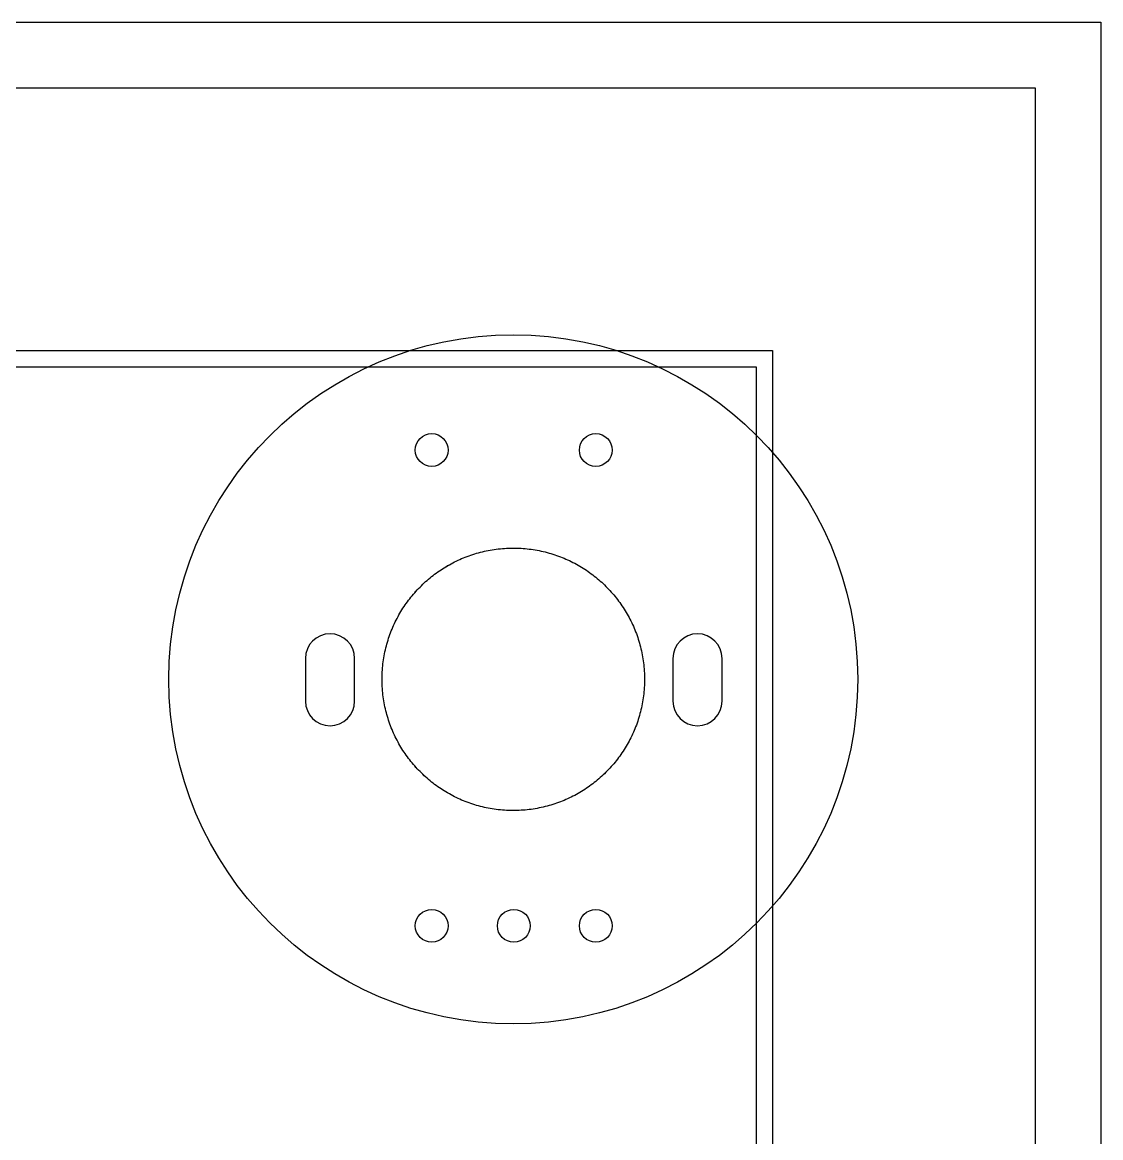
# Model space of a CAD drawing. Extents: x 9 to 205, y 12 to 128.
# Drawn here: x 172.51 to 205.38, y 94.34 to 128.34 of the extents above; entities that cross this region are included whole.
import ezdxf

# ---------------------------------------------------------------- set-up
doc = ezdxf.new("R2010")
doc.units = 0
doc.header["$MEASUREMENT"] = 0
doc.layers.get('0').update_dxf_attribs({"linetype": 'CONTINUOUS'})
doc.layers.add('TOP', color=7, linetype='CONTINUOUS')

msp = doc.modelspace()

# ---------------------------------------------------------------- linework, layer by layer
at = {"color": 0}
for p, q in [((18.664, 128.338), (205.381, 128.338)), ((205.381, 128.338), (205.381, 12.089)), ((18.664, 126.338), (203.381, 126.338)), ((203.381, 126.338), (203.381, 14.089)), ((18.664, 118.338), (195.381, 118.338)), ((195.381, 118.338), (195.381, 17.326)), ((18.664, 117.838), (194.881, 117.838)), ((194.881, 117.838), (194.881, 17.826))]:
    msp.add_line(p, q, dxfattribs=at)
at = {"linetype": 'Continuous'}
for points in [[(182.638, 108.951, 1), (181.138, 108.951), (181.138, 107.651, 1), (182.638, 107.651)], [(193.838, 108.951, 1), (192.338, 108.951), (192.338, 107.651, 1), (193.838, 107.651)]]:
    msp.add_lwpolyline(points, format="xyb", close=True, dxfattribs=at)
msp.add_circle((187.475, 108.314), 10.5)
for centre in [(184.988, 115.301), (189.988, 115.301), (184.988, 100.801), (187.488, 100.801), (189.988, 100.801)]:
    msp.add_circle(centre, 0.5, dxfattribs=at)
at = {"layer": 'TOP', "color": 7}
for points in [[(191.475, 108.314, 0), (191.474, 108.25, 0), (191.473, 108.186, 0), (191.47, 108.123, 0), (191.467, 108.06, 0), (191.462, 107.997, 0), (191.457, 107.935, 0), (191.451, 107.873, 0), (191.443, 107.811, 0), (191.435, 107.749, 0), (191.426, 107.688, 0), (191.416, 107.627, 0), (191.405, 107.566, 0), (191.393, 107.506, 0), (191.38, 107.446, 0), (191.366, 107.386, 0), (191.352, 107.326, 0), (191.336, 107.267, 0), (191.32, 107.209, 0), (191.303, 107.15, 0), (191.285, 107.093, 0), (191.266, 107.035, 0), (191.246, 106.978, 0), (191.226, 106.921, 0), (191.204, 106.865, 0), (191.182, 106.809, 0), (191.159, 106.753, 0), (191.135, 106.698, 0), (191.11, 106.643, 0), (191.085, 106.589, 0), (191.059, 106.535, 0), (191.032, 106.482, 0), (191.004, 106.429, 0), (190.975, 106.377, 0), (190.946, 106.325, 0), (190.916, 106.273, 0), (190.885, 106.222, 0), (190.854, 106.172, 0), (190.821, 106.122, 0), (190.788, 106.073, 0), (190.755, 106.024, 0), (190.72, 105.975, 0), (190.685, 105.927, 0), (190.649, 105.88, 0), (190.613, 105.833, 0), (190.576, 105.787, 0), (190.538, 105.742, 0), (190.5, 105.696, 0), (190.461, 105.652, 0), (190.421, 105.608, 0), (190.38, 105.565, 0), (190.339, 105.522, 0), (190.298, 105.48, 0), (190.256, 105.439, 0), (190.213, 105.398, 0), (190.169, 105.357, 0), (190.125, 105.318, 0), (190.081, 105.279, 0), (190.035, 105.241, 0), (189.99, 105.203, 0), (189.943, 105.166, 0), (189.896, 105.13, 0), (189.849, 105.094, 0), (189.801, 105.059, 0), (189.752, 105.025, 0), (189.703, 104.992, 0), (189.654, 104.959, 0), (189.604, 104.927, 0), (189.553, 104.895, 0), (189.502, 104.865, 0), (189.451, 104.835, 0), (189.398, 104.806, 0), (189.346, 104.777, 0), (189.293, 104.75, 0), (189.24, 104.723, 0), (189.186, 104.697, 0), (189.131, 104.672, 0), (189.076, 104.647, 0), (189.021, 104.624, 0), (188.966, 104.601, 0), (188.91, 104.579, 0), (188.853, 104.558, 0), (188.796, 104.537, 0), (188.739, 104.518, 0), (188.681, 104.499, 0), (188.623, 104.481, 0), (188.565, 104.464, 0), (188.506, 104.448, 0), (188.447, 104.433, 0), (188.388, 104.418, 0), (188.328, 104.405, 0), (188.268, 104.392, 0), (188.207, 104.381, 0), (188.146, 104.37, 0), (188.085, 104.36, 0), (188.024, 104.351, 0), (187.962, 104.343, 0), (187.9, 104.336, 0), (187.838, 104.33, 0), (187.775, 104.325, 0), (187.712, 104.321, 0), (187.649, 104.317, 0), (187.586, 104.315, 0), (187.522, 104.314, 0), (187.459, 104.314, 0), (187.395, 104.314, 0), (187.332, 104.316, 0), (187.268, 104.319, 0), (187.205, 104.323, 0), (187.143, 104.327, 0), (187.08, 104.333, 0), (187.018, 104.339, 0), (186.956, 104.347, 0), (186.895, 104.355, 0), (186.833, 104.365, 0), (186.773, 104.375, 0), (186.712, 104.386, 0), (186.652, 104.398, 0), (186.592, 104.411, 0), (186.532, 104.425, 0), (186.473, 104.44, 0), (186.414, 104.456, 0), (186.355, 104.472, 0), (186.297, 104.49, 0), (186.239, 104.508, 0), (186.182, 104.527, 0), (186.125, 104.547, 0), (186.068, 104.568, 0), (186.012, 104.59, 0), (185.956, 104.612, 0), (185.9, 104.635, 0), (185.845, 104.659, 0), (185.791, 104.684, 0), (185.737, 104.71, 0), (185.683, 104.736, 0), (185.63, 104.764, 0), (185.577, 104.792, 0), (185.525, 104.82, 0), (185.473, 104.85, 0), (185.422, 104.88, 0), (185.371, 104.911, 0), (185.32, 104.943, 0), (185.271, 104.975, 0), (185.221, 105.008, 0), (185.173, 105.042, 0), (185.124, 105.077, 0), (185.077, 105.112, 0), (185.029, 105.148, 0), (184.983, 105.184, 0), (184.937, 105.222, 0), (184.891, 105.26, 0), (184.846, 105.298, 0), (184.802, 105.338, 0), (184.758, 105.378, 0), (184.715, 105.418, 0), (184.673, 105.459, 0), (184.631, 105.501, 0), (184.589, 105.543, 0), (184.549, 105.586, 0), (184.508, 105.63, 0), (184.469, 105.674, 0), (184.43, 105.719, 0), (184.392, 105.764, 0), (184.355, 105.81, 0), (184.318, 105.857, 0), (184.282, 105.904, 0), (184.246, 105.951, 0), (184.212, 105.999, 0), (184.178, 106.048, 0), (184.144, 106.097, 0), (184.112, 106.147, 0), (184.08, 106.197, 0), (184.049, 106.248, 0), (184.018, 106.299, 0), (183.989, 106.351, 0), (183.96, 106.403, 0), (183.931, 106.456, 0), (183.904, 106.509, 0), (183.877, 106.562, 0), (183.852, 106.616, 0), (183.827, 106.671, 0), (183.802, 106.726, 0), (183.779, 106.781, 0), (183.756, 106.837, 0), (183.734, 106.893, 0), (183.713, 106.949, 0), (183.693, 107.006, 0), (183.674, 107.064, 0), (183.655, 107.121, 0), (183.638, 107.18, 0), (183.621, 107.238, 0), (183.605, 107.297, 0), (183.59, 107.356, 0), (183.576, 107.416, 0), (183.563, 107.476, 0), (183.55, 107.536, 0), (183.539, 107.596, 0), (183.528, 107.657, 0), (183.519, 107.718, 0), (183.51, 107.78, 0), (183.502, 107.842, 0), (183.495, 107.904, 0), (183.49, 107.966, 0), (183.485, 108.029, 0), (183.481, 108.092, 0), (183.478, 108.155, 0), (183.476, 108.218, 0), (183.475, 108.282, 0), (183.475, 108.346, 0), (183.476, 108.409, 0), (183.478, 108.473, 0), (183.481, 108.536, 0), (183.485, 108.599, 0), (183.49, 108.661, 0), (183.495, 108.724, 0), (183.502, 108.786, 0), (183.51, 108.847, 0), (183.519, 108.909, 0), (183.528, 108.97, 0), (183.539, 109.031, 0), (183.55, 109.092, 0), (183.563, 109.152, 0), (183.576, 109.212, 0), (183.59, 109.271, 0), (183.605, 109.33, 0), (183.621, 109.389, 0), (183.638, 109.448, 0), (183.655, 109.506, 0), (183.674, 109.564, 0), (183.693, 109.621, 0), (183.713, 109.678, 0), (183.734, 109.734, 0), (183.756, 109.791, 0), (183.779, 109.846, 0), (183.802, 109.902, 0), (183.827, 109.957, 0), (183.852, 110.011, 0), (183.877, 110.065, 0), (183.904, 110.119, 0), (183.931, 110.172, 0), (183.96, 110.224, 0), (183.989, 110.277, 0), (184.018, 110.328, 0), (184.049, 110.379, 0), (184.08, 110.43, 0), (184.112, 110.48, 0), (184.144, 110.53, 0), (184.178, 110.579, 0), (184.212, 110.628, 0), (184.246, 110.676, 0), (184.282, 110.724, 0), (184.318, 110.771, 0), (184.355, 110.817, 0), (184.392, 110.863, 0), (184.43, 110.908, 0), (184.469, 110.953, 0), (184.508, 110.997, 0), (184.549, 111.041, 0), (184.589, 111.084, 0), (184.631, 111.126, 0), (184.673, 111.168, 0), (184.715, 111.209, 0), (184.758, 111.25, 0), (184.802, 111.29, 0), (184.846, 111.329, 0), (184.891, 111.368, 0), (184.937, 111.406, 0), (184.983, 111.443, 0), (185.029, 111.479, 0), (185.077, 111.515, 0), (185.124, 111.551, 0), (185.173, 111.585, 0), (185.221, 111.619, 0), (185.271, 111.652, 0), (185.32, 111.685, 0), (185.371, 111.716, 0), (185.422, 111.747, 0), (185.473, 111.778, 0), (185.525, 111.807, 0), (185.577, 111.836, 0), (185.63, 111.864, 0), (185.683, 111.891, 0), (185.737, 111.917, 0), (185.791, 111.943, 0), (185.845, 111.968, 0), (185.9, 111.992, 0), (185.956, 112.015, 0), (186.012, 112.038, 0), (186.068, 112.059, 0), (186.125, 112.08, 0), (186.182, 112.1, 0), (186.239, 112.119, 0), (186.297, 112.137, 0), (186.355, 112.155, 0), (186.414, 112.171, 0), (186.473, 112.187, 0), (186.532, 112.202, 0), (186.592, 112.216, 0), (186.652, 112.229, 0), (186.712, 112.241, 0), (186.773, 112.252, 0), (186.833, 112.263, 0), (186.895, 112.272, 0), (186.956, 112.28, 0), (187.018, 112.288, 0), (187.08, 112.294, 0), (187.143, 112.3, 0), (187.205, 112.305, 0), (187.268, 112.308, 0), (187.332, 112.311, 0), (187.395, 112.313, 0), (187.459, 112.314, 0), (187.522, 112.313, 0), (187.586, 112.312, 0), (187.649, 112.31, 0), (187.712, 112.307, 0), (187.775, 112.303, 0), (187.838, 112.297, 0), (187.9, 112.291, 0), (187.962, 112.284, 0), (188.024, 112.276, 0), (188.085, 112.267, 0), (188.146, 112.258, 0), (188.207, 112.247, 0), (188.268, 112.235, 0), (188.328, 112.223, 0), (188.388, 112.209, 0), (188.447, 112.195, 0), (188.506, 112.179, 0), (188.565, 112.163, 0), (188.623, 112.146, 0), (188.681, 112.128, 0), (188.739, 112.11, 0), (188.796, 112.09, 0), (188.853, 112.07, 0), (188.91, 112.049, 0), (188.966, 112.027, 0), (189.021, 112.004, 0), (189.076, 111.98, 0), (189.131, 111.956, 0), (189.186, 111.93, 0), (189.24, 111.904, 0), (189.293, 111.877, 0), (189.346, 111.85, 0), (189.398, 111.822, 0), (189.451, 111.792, 0), (189.502, 111.763, 0), (189.553, 111.732, 0), (189.604, 111.701, 0), (189.654, 111.669, 0), (189.703, 111.636, 0), (189.752, 111.602, 0), (189.801, 111.568, 0), (189.849, 111.533, 0), (189.896, 111.498, 0), (189.943, 111.461, 0), (189.99, 111.424, 0), (190.035, 111.387, 0), (190.081, 111.348, 0), (190.125, 111.309, 0), (190.169, 111.27, 0), (190.213, 111.23, 0), (190.256, 111.189, 0), (190.298, 111.147, 0), (190.339, 111.105, 0), (190.38, 111.063, 0), (190.421, 111.019, 0), (190.461, 110.975, 0), (190.5, 110.931, 0), (190.538, 110.886, 0), (190.576, 110.84, 0), (190.613, 110.794, 0), (190.649, 110.747, 0), (190.685, 110.7, 0), (190.72, 110.652, 0), (190.755, 110.604, 0), (190.788, 110.555, 0), (190.821, 110.505, 0), (190.854, 110.455, 0), (190.885, 110.405, 0), (190.916, 110.354, 0), (190.946, 110.302, 0), (190.975, 110.251, 0), (191.004, 110.198, 0), (191.032, 110.145, 0), (191.059, 110.092, 0), (191.085, 110.038, 0), (191.11, 109.984, 0), (191.135, 109.929, 0), (191.159, 109.874, 0), (191.182, 109.819, 0), (191.204, 109.763, 0), (191.226, 109.706, 0), (191.246, 109.649, 0), (191.266, 109.592, 0), (191.285, 109.535, 0), (191.303, 109.477, 0), (191.32, 109.419, 0), (191.336, 109.36, 0), (191.352, 109.301, 0), (191.366, 109.241, 0), (191.38, 109.182, 0), (191.393, 109.122, 0), (191.405, 109.061, 0), (191.416, 109.001, 0), (191.426, 108.94, 0), (191.435, 108.878, 0), (191.443, 108.817, 0), (191.451, 108.755, 0), (191.457, 108.692, 0), (191.462, 108.63, 0), (191.467, 108.567, 0), (191.47, 108.504, 0), (191.473, 108.441, 0), (191.474, 108.377, 0), (191.475, 108.314, 0)], [(191.475, 108.314, 0), (191.474, 108.25, 0), (191.473, 108.186, 0), (191.47, 108.123, 0), (191.467, 108.06, 0), (191.462, 107.997, 0), (191.457, 107.935, 0), (191.451, 107.873, 0), (191.443, 107.811, 0), (191.435, 107.749, 0), (191.426, 107.688, 0), (191.416, 107.627, 0), (191.405, 107.566, 0), (191.393, 107.506, 0), (191.38, 107.446, 0), (191.367, 107.386, 0), (191.352, 107.326, 0), (191.336, 107.267, 0), (191.32, 107.209, 0), (191.303, 107.15, 0), (191.285, 107.092, 0), (191.266, 107.035, 0), (191.246, 106.978, 0), (191.226, 106.921, 0), (191.204, 106.865, 0), (191.182, 106.809, 0), (191.159, 106.753, 0), (191.135, 106.698, 0), (191.11, 106.643, 0), (191.085, 106.589, 0), (191.059, 106.535, 0), (191.032, 106.482, 0), (191.004, 106.429, 0), (190.975, 106.377, 0), (190.946, 106.325, 0), (190.916, 106.273, 0), (190.885, 106.222, 0), (190.854, 106.172, 0), (190.821, 106.122, 0), (190.788, 106.073, 0), (190.755, 106.024, 0), (190.72, 105.975, 0), (190.685, 105.927, 0), (190.65, 105.88, 0), (190.613, 105.833, 0), (190.576, 105.787, 0), (190.538, 105.741, 0), (190.5, 105.696, 0), (190.461, 105.652, 0), (190.421, 105.608, 0), (190.381, 105.565, 0), (190.34, 105.522, 0), (190.298, 105.48, 0), (190.256, 105.438, 0), (190.213, 105.398, 0), (190.169, 105.357, 0), (190.125, 105.318, 0), (190.081, 105.279, 0), (190.035, 105.241, 0), (189.99, 105.203, 0), (189.943, 105.166, 0), (189.896, 105.13, 0), (189.849, 105.094, 0), (189.801, 105.059, 0), (189.752, 105.025, 0), (189.703, 104.992, 0), (189.654, 104.959, 0), (189.604, 104.927, 0), (189.553, 104.895, 0), (189.502, 104.865, 0), (189.451, 104.835, 0), (189.399, 104.806, 0), (189.346, 104.777, 0), (189.293, 104.75, 0), (189.24, 104.723, 0), (189.186, 104.697, 0), (189.131, 104.672, 0), (189.077, 104.647, 0), (189.021, 104.624, 0), (188.966, 104.601, 0), (188.91, 104.579, 0), (188.853, 104.557, 0), (188.796, 104.537, 0), (188.739, 104.518, 0), (188.681, 104.499, 0), (188.623, 104.481, 0), (188.565, 104.464, 0), (188.506, 104.448, 0), (188.447, 104.433, 0), (188.388, 104.418, 0), (188.328, 104.405, 0), (188.268, 104.392, 0), (188.207, 104.381, 0), (188.146, 104.37, 0), (188.085, 104.36, 0), (188.024, 104.351, 0), (187.962, 104.343, 0), (187.9, 104.336, 0), (187.838, 104.33, 0), (187.775, 104.325, 0), (187.713, 104.321, 0), (187.649, 104.317, 0), (187.586, 104.315, 0), (187.523, 104.314, 0), (187.459, 104.314, 0), (187.395, 104.314, 0), (187.332, 104.316, 0), (187.268, 104.319, 0), (187.205, 104.323, 0), (187.143, 104.327, 0), (187.08, 104.333, 0), (187.018, 104.339, 0), (186.956, 104.347, 0), (186.895, 104.355, 0), (186.834, 104.365, 0), (186.773, 104.375, 0), (186.712, 104.386, 0), (186.652, 104.398, 0), (186.592, 104.411, 0), (186.532, 104.425, 0), (186.473, 104.44, 0), (186.414, 104.456, 0), (186.355, 104.472, 0), (186.297, 104.49, 0), (186.239, 104.508, 0), (186.182, 104.527, 0), (186.125, 104.547, 0), (186.068, 104.568, 0), (186.012, 104.59, 0), (185.956, 104.612, 0), (185.9, 104.635, 0), (185.845, 104.659, 0), (185.791, 104.684, 0), (185.737, 104.71, 0), (185.683, 104.736, 0), (185.63, 104.764, 0), (185.577, 104.791, 0), (185.525, 104.82, 0), (185.473, 104.85, 0), (185.422, 104.88, 0), (185.371, 104.911, 0), (185.321, 104.943, 0), (185.271, 104.975, 0), (185.221, 105.008, 0), (185.173, 105.042, 0), (185.124, 105.077, 0), (185.077, 105.112, 0), (185.029, 105.148, 0), (184.983, 105.184, 0), (184.937, 105.222, 0), (184.891, 105.26, 0), (184.846, 105.298, 0), (184.802, 105.338, 0), (184.758, 105.377, 0), (184.715, 105.418, 0), (184.673, 105.459, 0), (184.631, 105.501, 0), (184.589, 105.543, 0), (184.549, 105.586, 0), (184.509, 105.63, 0), (184.469, 105.674, 0), (184.43, 105.719, 0), (184.392, 105.764, 0), (184.355, 105.81, 0), (184.318, 105.857, 0), (184.282, 105.904, 0), (184.246, 105.951, 0), (184.212, 105.999, 0), (184.178, 106.048, 0), (184.144, 106.097, 0), (184.112, 106.147, 0), (184.08, 106.197, 0), (184.049, 106.248, 0), (184.018, 106.299, 0), (183.989, 106.351, 0), (183.96, 106.403, 0), (183.932, 106.455, 0), (183.904, 106.509, 0), (183.878, 106.562, 0), (183.852, 106.616, 0), (183.827, 106.671, 0), (183.802, 106.726, 0), (183.779, 106.781, 0), (183.756, 106.837, 0), (183.734, 106.893, 0), (183.713, 106.949, 0), (183.693, 107.006, 0), (183.674, 107.064, 0), (183.655, 107.121, 0), (183.638, 107.18, 0), (183.621, 107.238, 0), (183.605, 107.297, 0), (183.59, 107.356, 0), (183.576, 107.416, 0), (183.563, 107.475, 0), (183.55, 107.536, 0), (183.539, 107.596, 0), (183.528, 107.657, 0), (183.519, 107.718, 0), (183.51, 107.78, 0), (183.502, 107.842, 0), (183.495, 107.904, 0), (183.49, 107.966, 0), (183.485, 108.029, 0), (183.481, 108.091, 0), (183.478, 108.155, 0), (183.476, 108.218, 0), (183.475, 108.282, 0), (183.475, 108.346, 0), (183.476, 108.409, 0), (183.478, 108.473, 0), (183.481, 108.536, 0), (183.485, 108.599, 0), (183.49, 108.661, 0), (183.495, 108.724, 0), (183.502, 108.786, 0), (183.51, 108.847, 0), (183.519, 108.909, 0), (183.528, 108.97, 0), (183.539, 109.031, 0), (183.55, 109.091, 0), (183.563, 109.152, 0), (183.576, 109.212, 0), (183.59, 109.271, 0), (183.605, 109.33, 0), (183.621, 109.389, 0), (183.638, 109.448, 0), (183.655, 109.506, 0), (183.674, 109.564, 0), (183.693, 109.621, 0), (183.713, 109.678, 0), (183.734, 109.734, 0), (183.756, 109.791, 0), (183.779, 109.846, 0), (183.802, 109.902, 0), (183.827, 109.957, 0), (183.852, 110.011, 0), (183.878, 110.065, 0), (183.904, 110.119, 0), (183.932, 110.172, 0), (183.96, 110.224, 0), (183.989, 110.276, 0), (184.018, 110.328, 0), (184.049, 110.379, 0), (184.08, 110.43, 0), (184.112, 110.48, 0), (184.144, 110.53, 0), (184.178, 110.579, 0), (184.212, 110.628, 0), (184.246, 110.676, 0), (184.282, 110.724, 0), (184.318, 110.771, 0), (184.355, 110.817, 0), (184.392, 110.863, 0), (184.43, 110.908, 0), (184.469, 110.953, 0), (184.509, 110.997, 0), (184.549, 111.041, 0), (184.589, 111.084, 0), (184.631, 111.126, 0), (184.673, 111.168, 0), (184.715, 111.209, 0), (184.758, 111.25, 0), (184.802, 111.29, 0), (184.846, 111.329, 0), (184.891, 111.368, 0), (184.937, 111.405, 0), (184.983, 111.443, 0), (185.029, 111.479, 0), (185.077, 111.515, 0), (185.124, 111.551, 0), (185.173, 111.585, 0), (185.221, 111.619, 0), (185.271, 111.652, 0), (185.321, 111.685, 0), (185.371, 111.716, 0), (185.422, 111.747, 0), (185.473, 111.777, 0), (185.525, 111.807, 0), (185.577, 111.836, 0), (185.63, 111.864, 0), (185.683, 111.891, 0), (185.737, 111.917, 0), (185.791, 111.943, 0), (185.845, 111.968, 0), (185.9, 111.992, 0), (185.956, 112.015, 0), (186.012, 112.038, 0), (186.068, 112.059, 0), (186.125, 112.08, 0), (186.182, 112.1, 0), (186.239, 112.119, 0), (186.297, 112.137, 0), (186.355, 112.155, 0), (186.414, 112.171, 0), (186.473, 112.187, 0), (186.532, 112.202, 0), (186.592, 112.216, 0), (186.652, 112.229, 0), (186.712, 112.241, 0), (186.773, 112.252, 0), (186.834, 112.262, 0), (186.895, 112.272, 0), (186.956, 112.28, 0), (187.018, 112.288, 0), (187.08, 112.294, 0), (187.143, 112.3, 0), (187.205, 112.305, 0), (187.268, 112.308, 0), (187.332, 112.311, 0), (187.395, 112.313, 0), (187.459, 112.314, 0), (187.523, 112.313, 0), (187.586, 112.312, 0), (187.649, 112.31, 0), (187.713, 112.307, 0), (187.775, 112.302, 0), (187.838, 112.297, 0), (187.9, 112.291, 0), (187.962, 112.284, 0), (188.024, 112.276, 0), (188.085, 112.267, 0), (188.146, 112.257, 0), (188.207, 112.247, 0), (188.268, 112.235, 0), (188.328, 112.222, 0), (188.388, 112.209, 0), (188.447, 112.195, 0), (188.506, 112.179, 0), (188.565, 112.163, 0), (188.623, 112.146, 0), (188.681, 112.128, 0), (188.739, 112.11, 0), (188.796, 112.09, 0), (188.853, 112.07, 0), (188.91, 112.049, 0), (188.966, 112.026, 0), (189.021, 112.004, 0), (189.077, 111.98, 0), (189.131, 111.955, 0), (189.186, 111.93, 0), (189.24, 111.904, 0), (189.293, 111.877, 0), (189.346, 111.85, 0), (189.399, 111.821, 0), (189.451, 111.792, 0), (189.502, 111.762, 0), (189.553, 111.732, 0), (189.604, 111.7, 0), (189.654, 111.668, 0), (189.703, 111.636, 0), (189.752, 111.602, 0), (189.801, 111.568, 0), (189.849, 111.533, 0), (189.896, 111.497, 0), (189.943, 111.461, 0), (189.99, 111.424, 0), (190.035, 111.387, 0), (190.081, 111.348, 0), (190.125, 111.309, 0), (190.169, 111.27, 0), (190.213, 111.23, 0), (190.256, 111.189, 0), (190.298, 111.147, 0), (190.34, 111.105, 0), (190.381, 111.062, 0), (190.421, 111.019, 0), (190.461, 110.975, 0), (190.5, 110.931, 0), (190.538, 110.886, 0), (190.576, 110.84, 0), (190.613, 110.794, 0), (190.65, 110.747, 0), (190.685, 110.7, 0), (190.72, 110.652, 0), (190.755, 110.604, 0), (190.788, 110.555, 0), (190.821, 110.505, 0), (190.854, 110.455, 0), (190.885, 110.405, 0), (190.916, 110.354, 0), (190.946, 110.302, 0), (190.975, 110.25, 0), (191.004, 110.198, 0), (191.032, 110.145, 0), (191.059, 110.092, 0), (191.085, 110.038, 0), (191.11, 109.984, 0), (191.135, 109.929, 0), (191.159, 109.874, 0), (191.182, 109.818, 0), (191.204, 109.763, 0), (191.226, 109.706, 0), (191.246, 109.649, 0), (191.266, 109.592, 0), (191.285, 109.535, 0), (191.303, 109.477, 0), (191.32, 109.418, 0), (191.336, 109.36, 0), (191.352, 109.301, 0), (191.367, 109.241, 0), (191.38, 109.182, 0), (191.393, 109.122, 0), (191.405, 109.061, 0), (191.416, 109.001, 0), (191.426, 108.939, 0), (191.435, 108.878, 0), (191.443, 108.817, 0), (191.451, 108.755, 0), (191.457, 108.692, 0), (191.462, 108.63, 0), (191.467, 108.567, 0), (191.47, 108.504, 0), (191.473, 108.441, 0), (191.474, 108.377, 0), (191.475, 108.314, 0)]]:
    msp.add_polyline3d(points, dxfattribs=at)

doc.saveas('drawing.dxf')
